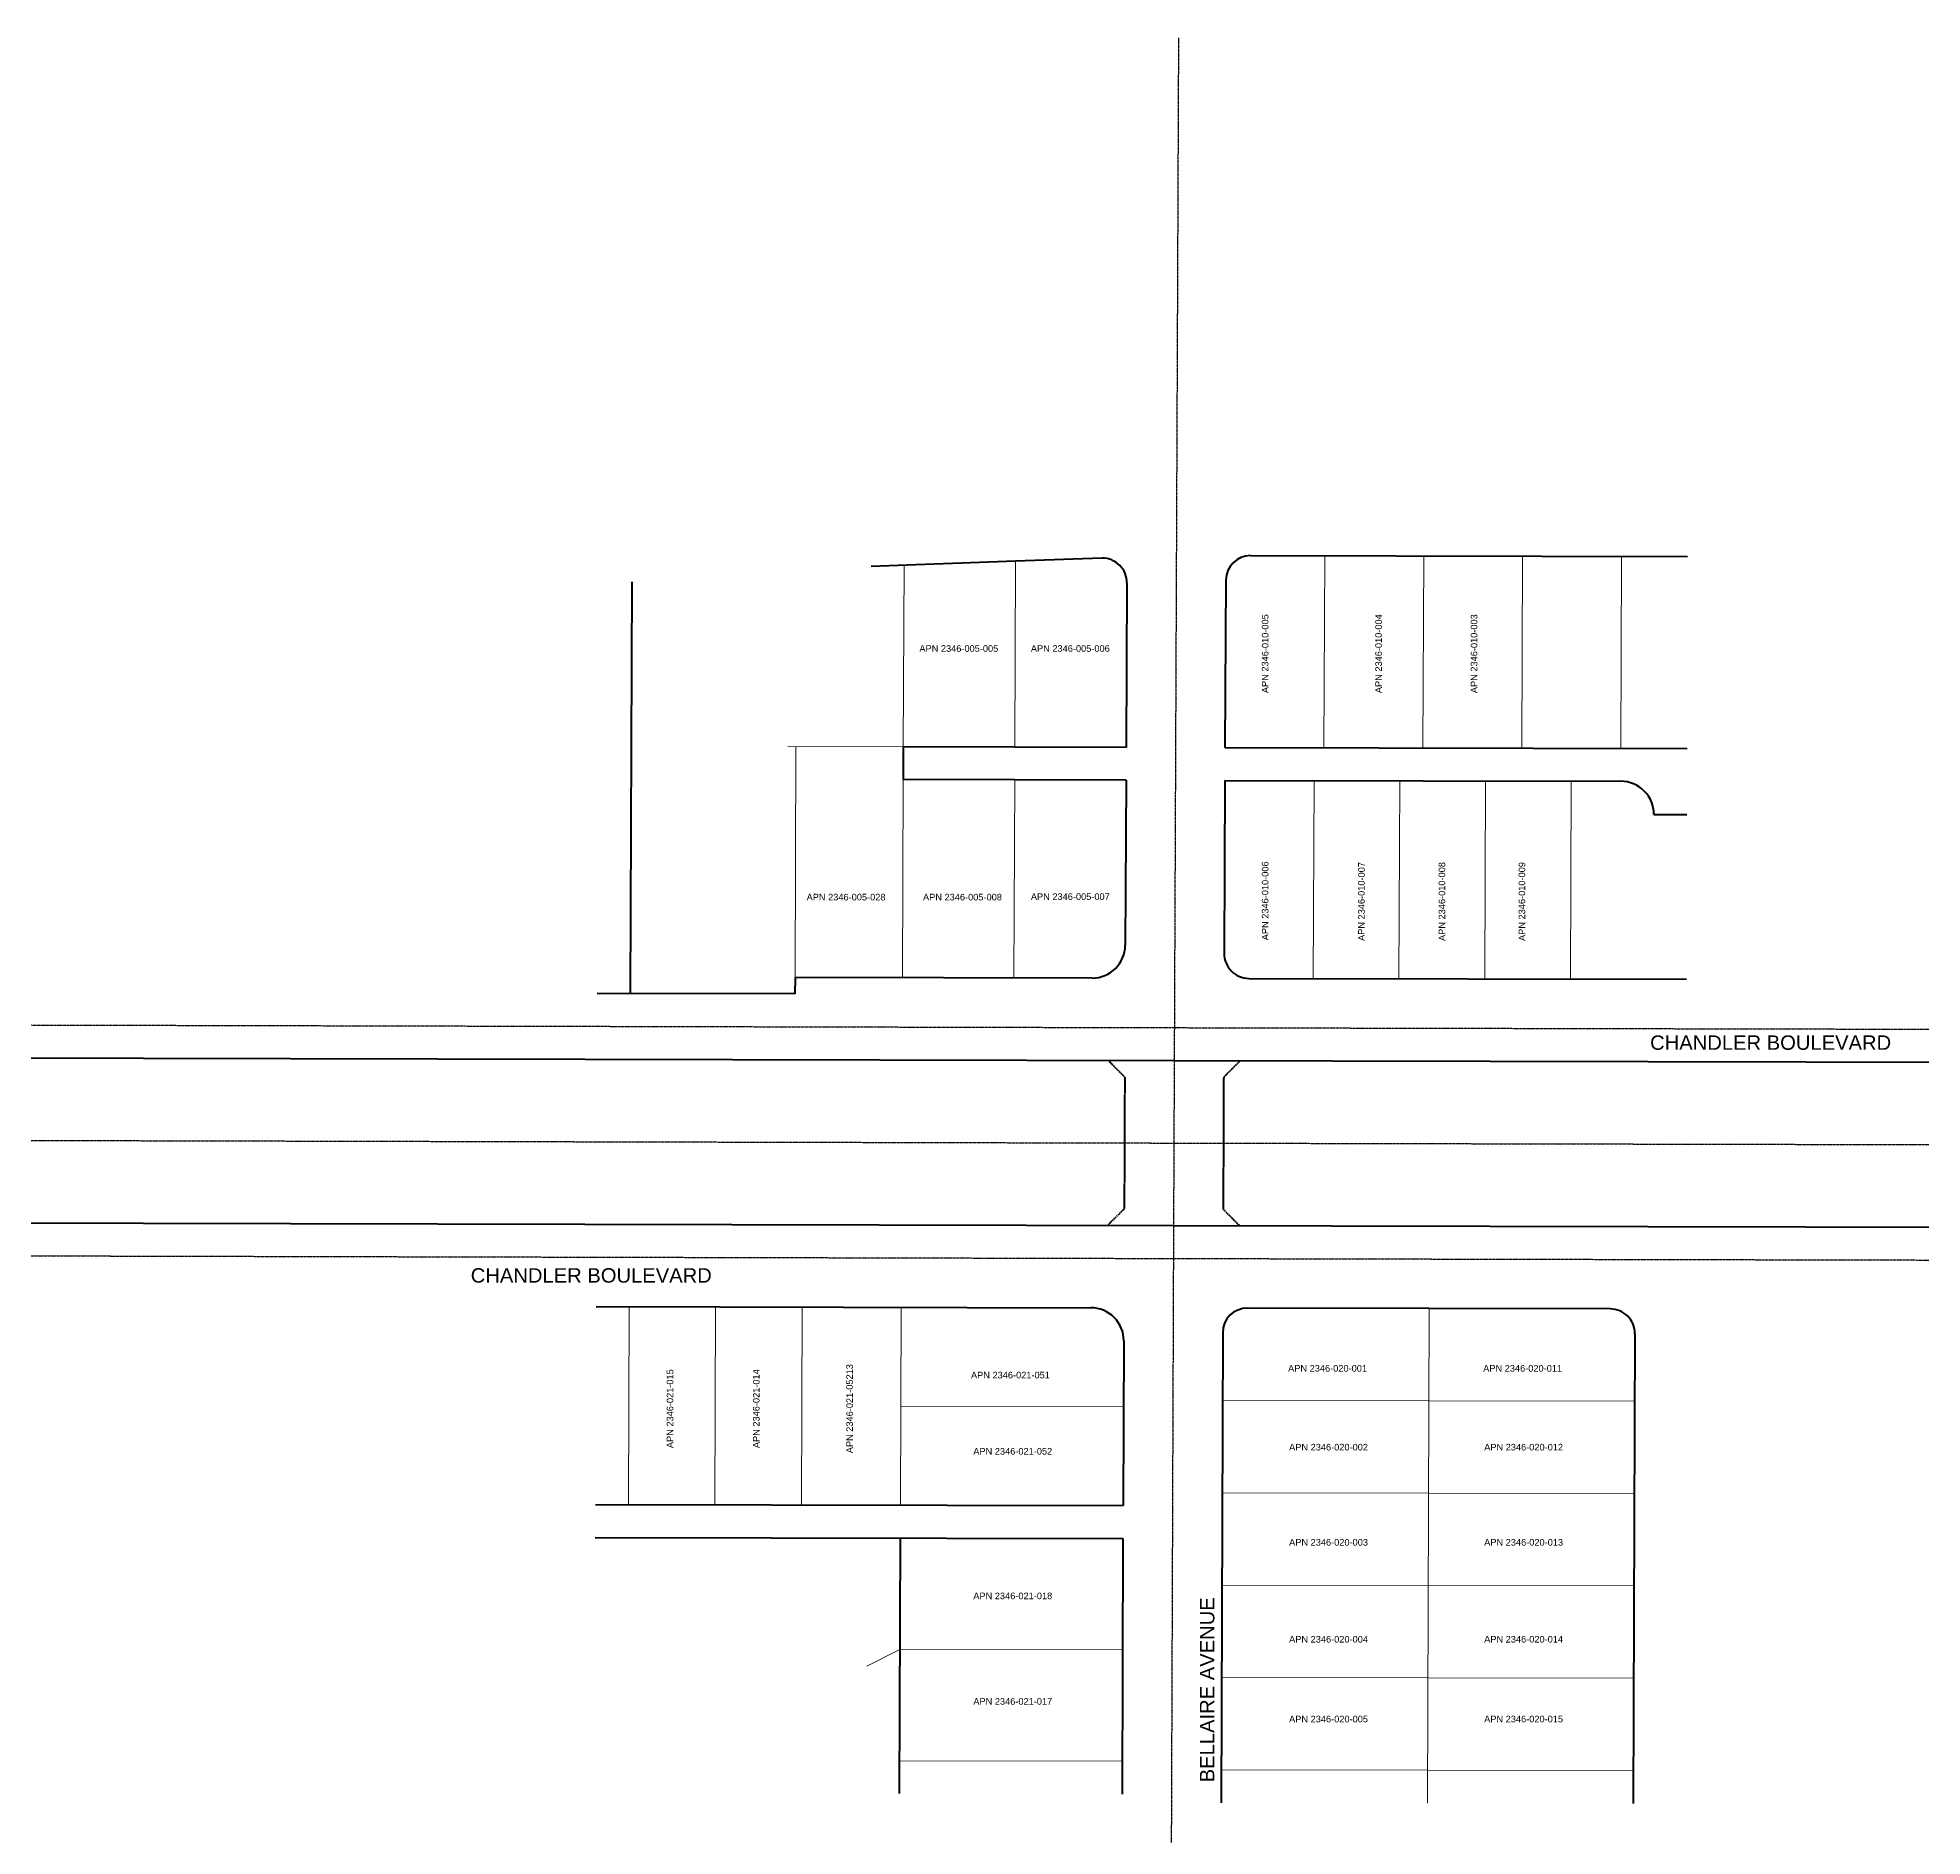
# Model space of a CAD drawing. Header units: feet. Extents: x 6435180 to 6439083, y 1882637 to 1884624.
# Drawn here: x 6437131 to 6438274, y 1883533 to 1884624 of the extents above; entities that cross this region are included whole.
import ezdxf

# ---------------------------------------------------------------- set-up
doc = ezdxf.new("R2010")
doc.units = ezdxf.units.FT
doc.header["$MEASUREMENT"] = 0
doc.linetypes.add('CENTER2', pattern=[1.125, 0.75, -0.125, 0.125, -0.125])
doc.linetypes.add('DASHED2', pattern=[0.375, 0.25, -0.125])
for name, color, linetype, lineweight in [('R-PROP-PRCL', 4, 'Continuous', 18), ('R-Row-Authority', 30, 'Continuous', 140), ('R-Row-Ease', 5, 'DASHED2', 50), ('R-Row-Ppanno', 7, 'Continuous', 5), ('R-Row-Scl', 1, 'CENTER2', 25), ('R-Row-Sname', 8, 'Continuous', 0), ('R-Row-Srow', 6, 'Continuous', 50)]:
    doc.layers.add(name, color=color, linetype=linetype, lineweight=lineweight)
doc.styles.add('G1_1 8_0', font='arial.ttf')
doc.styles.add('G4_7 32', font='arial.ttf', dxfattribs={"height": 0.219})

msp = doc.modelspace()

# ---------------------------------------------------------------- linework, layer by layer
at = {"layer": 'R-PROP-PRCL'}
for p, q in [((6437656.9, 1884304), (6437656.4, 1884194)), ((6437724.5, 1884306.5), (6437724, 1884193.8)), ((6437912, 1884309.7), (6437911.5, 1884193.3)), ((6437972, 1884309.5), (6437971.5, 1884193)), ((6438032, 1884309.2), (6438031.5, 1884192.8)), ((6438092, 1884309), (6438091.5, 1884192.5)), ((6437656.4, 1884194), (6437586.3, 1884194.1)), ((6437591.3, 1884194.1), (6437590.8, 1884054.1)), ((6437656.4, 1884174), (6437655.9, 1884054.2)), ((6437724, 1884173.8), (6437723.5, 1884053.9)), ((6437905.5, 1884173.4), (6437905, 1884053.4)), ((6437957.5, 1884173.3), (6437957, 1884053.3)), ((6438009.5, 1884173.2), (6438009, 1884053.2)), ((6438061.5, 1884173.1), (6438061, 1884053.1)), ((6437490.1, 1883854.4), (6437489.7, 1883734.4)), ((6437542.6, 1883854.2), (6437542.2, 1883734.2)), ((6437595.1, 1883854.1), (6437594.7, 1883734.1)), ((6437655.1, 1883854), (6437654.7, 1883734)), ((6437975.4, 1883853.1), (6437974.3, 1883553.3)), ((6438099.9, 1883797), (6437849.9, 1883797.5)), ((6437654.9, 1883794), (6437789.8, 1883793.7)), ((6438099.7, 1883741), (6437849.7, 1883741.5)), ((6438099.5, 1883685), (6437849.5, 1883685.5)), ((6437654.3, 1883646.5), (6437789.4, 1883646.2)), ((6438099.3, 1883629), (6437849.3, 1883629.5)), ((6437654.1, 1883579), (6437789.1, 1883578.7)), ((6438099.1, 1883573), (6437849.1, 1883573.5))]:
    msp.add_line(p, q, dxfattribs=at)
at = {"layer": 'R-PROP-PRCL', "flags": 128}
msp.add_lwpolyline([(6437634.3, 1883636.4), (6437654.3, 1883646.5)], dxfattribs=at)
at = {"layer": 'R-Row-Authority'}
for p, q in [((6435180.2, 1884009.7), (6437820.7, 1884003.6)), ((6437820.7, 1884003.6), (6439082.8, 1884001)), ((6435840.3, 1883908.2), (6437820.3, 1883903.6)), ((6437820.3, 1883903.6), (6439082.3, 1883901))]:
    msp.add_line(p, q, dxfattribs=at)
at = {"layer": 'R-Row-Ease'}
for p, q in [((6437780.7, 1884003.7), (6437790.7, 1883993.6)), ((6437860.7, 1884003.5), (6437850.7, 1883993.5)), ((6437790.7, 1883993.6), (6437790.4, 1883913.7)), ((6437850.7, 1883993.5), (6437850.4, 1883913.5)), ((6437790.4, 1883913.7), (6437780.3, 1883903.7)), ((6437850.4, 1883913.5), (6437860.3, 1883903.5))]:
    msp.add_line(p, q, dxfattribs=at)
at = {"layer": 'R-Row-Scl'}
for p, q in [((6435180.2, 1884029.7), (6437820.8, 1884023.6)), ((6437820.8, 1884023.6), (6439082.8, 1884021)), ((6435840.3, 1883888.2), (6437820.2, 1883883.6)), ((6437820.2, 1883883.6), (6439082.2, 1883881))]:
    msp.add_line(p, q, dxfattribs=at)
for points in [[(6437823.3, 1884624), (6437820.2, 1883883.6), (6437815.7, 1882636.6)], [(6436219.2, 1883957.3), (6437820.5, 1883953.6), (6439082.5, 1883951)]]:
    msp.add_lwpolyline(points, dxfattribs=at)
at = {"layer": 'R-Row-Srow'}
for p, q in [((6437724.5, 1884306.5), (6437636.9, 1884303.2)), ((6437777, 1884308.4), (6437724.5, 1884306.5)), ((6437867, 1884309.9), (6438131.9, 1884309.4)), ((6437491.8, 1884294), (6437490.7, 1884044.5)), ((6437792, 1884293.3), (6437791.5, 1884193.6)), ((6437852, 1884295), (6437851.5, 1884193.5)), ((6437791.5, 1884193.6), (6437656.4, 1884194)), ((6437656.4, 1884194), (6437656.4, 1884174)), ((6437851.5, 1884193.5), (6438131.7, 1884192.9)), ((6437791.5, 1884173.6), (6437656.4, 1884174)), ((6437791.5, 1884173.6), (6437791, 1884073.6)), ((6437851.5, 1884173.5), (6437851, 1884068.5)), ((6437851.5, 1884173.5), (6438091.6, 1884173)), ((6438111.6, 1884152.9), (6438131.6, 1884152.9)), ((6437590.8, 1884054.1), (6437590.7, 1884044.1)), ((6437771, 1884053.7), (6437590.8, 1884054.1)), ((6437866, 1884053.5), (6438131.4, 1884052.9)), ((6437590.7, 1884044.1), (6437470.7, 1884044.4)), ((6437470.1, 1883854.4), (6437770.1, 1883853.7)), ((6438085.1, 1883853), (6437865.1, 1883853.5)), ((6437790.1, 1883833.6), (6437789.7, 1883733.7)), ((6437850.1, 1883838.6), (6437849.1, 1883553.5)), ((6438100.1, 1883838), (6438099.1, 1883553)), ((6437469.7, 1883734.4), (6437789.7, 1883733.7)), ((6437469.6, 1883714.4), (6437789.6, 1883713.7)), ((6437654.6, 1883714), (6437654, 1883559.2)), ((6437789.6, 1883713.7), (6437789.1, 1883558.7))]:
    msp.add_line(p, q, dxfattribs=at)
for centre, radius, start, end in [((6437777, 1884293.4), 15, 359.7622, 89.8676), ((6437867, 1884294.9), 15, 89.8811, 179.7622), ((6438091.6, 1884153), 20, 359.7834, 89.8811), ((6437771, 1884073.7), 20, 269.8676, 359.7622), ((6437866, 1884068.5), 15, 179.7622, 269.8811), ((6437770.1, 1883833.7), 20, 359.7923, 89.8676), ((6437865.1, 1883838.5), 15, 89.8811, 179.7923), ((6438085.1, 1883838), 15, 359.7923, 89.8811)]:
    msp.add_arc(centre, radius, start, end, dxfattribs=at)

# ---------------------------------------------------------------- texts
at = {"layer": 'R-Row-Ppanno', "char_height": 4, "attachment_point": 8, "rotation": 90, "line_spacing_factor": 0.8, "style": 'G1_1 8_0'}
for s, insert in [('APN 2346-010-005', (6437877.9, 1884250.4)), ('APN 2346-010-004', (6437946.7, 1884250.4)), ('APN 2346-010-003', (6438004.6, 1884250.4)), ('APN 2346-010-006', (6437877.9, 1884100.5)), ('APN 2346-010-007', (6437936.3, 1884100.1)), ('APN 2346-010-008', (6437985.1, 1884100.1)), ('APN 2346-010-009', (6438033.6, 1884100.1)), ('APN 2346-021-05213', (6437625.9, 1883792.5)), ('APN 2346-021-015', (6437517, 1883792.5)), ('APN 2346-021-014', (6437569.3, 1883792.5))]:
    msp.add_mtext_dynamic_manual_height_columns(s, width=112.16, gutter_width=1, heights=[10.5], dxfattribs=dict(at, insert=insert))
at = {"layer": 'R-Row-Ppanno', "char_height": 4, "attachment_point": 8, "line_spacing_factor": 0.8, "style": 'G1_1 8_0'}
for s, insert in [('APN 2346-005-005', (6437690.1, 1884251.5)), ('APN 2346-005-006', (6437757.7, 1884251.5)), ('APN 2346-005-028', (6437621.7, 1884100.7)), ('APN 2346-005-008', (6437692.3, 1884100.7)), ('APN 2346-005-007', (6437757.7, 1884101)), ('APN 2346-020-001', (6437913.7, 1883814.9)), ('APN 2346-020-011', (6438032, 1883814.9)), ('APN 2346-021-051', (6437721.4, 1883810.8)), ('APN 2346-021-052', (6437722.8, 1883764.6)), ('APN 2346-020-002', (6437914.3, 1883767.1)), ('APN 2346-020-012', (6438032.6, 1883767.1)), ('APN 2346-020-003', (6437914.3, 1883709.4)), ('APN 2346-020-013', (6438032.6, 1883709.4)), ('APN 2346-021-018', (6437722.8, 1883676.9)), ('APN 2346-020-004', (6437914.3, 1883650.6)), ('APN 2346-020-014', (6438032.6, 1883650.6)), ('APN 2346-021-017', (6437722.8, 1883612.9)), ('APN 2346-020-005', (6437914.3, 1883602.2)), ('APN 2346-020-015', (6438032.6, 1883602.2))]:
    msp.add_mtext_dynamic_manual_height_columns(s, width=112.16, gutter_width=1, heights=[10.5], dxfattribs=dict(at, insert=insert))
at = {"layer": 'R-Row-Sname', "char_height": 8.76, "width": 167.829, "attachment_point": 1, "style": 'G4_7 32'}
for insert in [(6438109.3, 1884018.9), (6437394.1, 1883877.7)]:
    msp.add_mtext('CHANDLER BOULEVARD', dxfattribs=dict(at, insert=insert))
at = {"layer": 'R-Row-Sname', "insert": (6437836.3, 1883565.9), "char_height": 8.76, "width": 167.829, "attachment_point": 1, "rotation": 90, "style": 'G4_7 32'}
msp.add_mtext('BELLAIRE AVENUE', dxfattribs=at)

doc.saveas('drawing.dxf')
